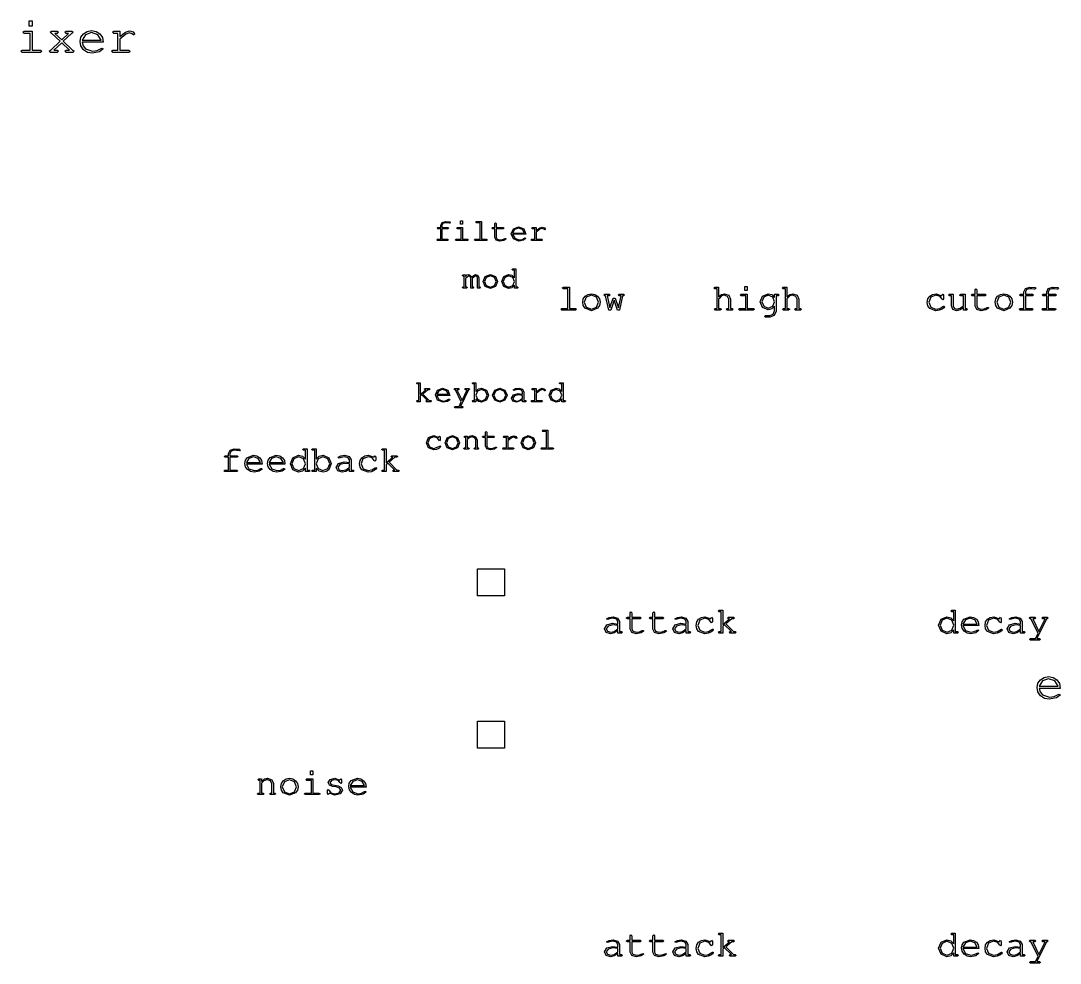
# Model space of a CAD drawing. Extents: x 0 to 469, y 0 to 120.
# Drawn here: x 235.7 to 351.6, y 13.2 to 118.2 of the extents above; entities that cross this region are included whole.
import ezdxf

# ---------------------------------------------------------------- set-up
doc = ezdxf.new("R2010")
doc.units = 0
doc.layers.add('Calque_1', color=7, linetype='CONTINUOUS')

msp = doc.modelspace()

# ---------------------------------------------------------------- linework, layer by layer
at = {"layer": 'Calque_1', "color": 7}
for points in [[(236.98489, 118.20356), (236.98489, 117.61654), (236.65187, 117.61654), (236.65187, 118.20356)], [(236.99619, 117.03516), (236.99619, 114.91285), (237.8993, 114.91285), (238.05735, 114.79996), (237.8993, 114.68143), (235.86166, 114.68143), (235.70926, 114.79996), (235.86166, 114.91285), (236.76477, 114.91285), (236.76477, 116.80374), (236.09873, 116.80374), (235.94633, 116.92227), (236.09873, 117.03516)], [(240.43145, 115.91756), (241.47003, 114.91285), (241.52083, 114.91285), (241.67323, 114.79996), (241.52083, 114.68143), (240.77577, 114.68143), (240.62337, 114.79996), (240.77577, 114.91285), (241.14265, 114.91285), (240.26777, 115.75387), (239.38159, 114.91285), (239.76541, 114.91285), (239.91781, 114.79996), (239.76541, 114.68143), (239.0147, 114.68143), (238.8623, 114.79996), (239.0147, 114.91285), (239.0655, 114.91285), (240.10408, 115.91756), (239.18403, 116.80374), (239.14453, 116.80374), (238.99213, 116.92227), (239.14453, 117.03516), (239.77106, 117.03516), (239.92346, 116.92227), (239.77106, 116.80374), (239.51142, 116.80374), (240.26778, 116.06996), (241.04106, 116.80374), (240.77013, 116.80374), (240.61773, 116.92227), (240.77013, 117.03516), (241.39102, 117.03516), (241.54342, 116.92227), (241.39102, 116.80374), (241.35152, 116.80374)], [(244.894, 115.80467), (242.54592, 115.80467), (242.670103, 115.402505), (242.91845, 115.08783), (243.68609, 114.82254), (244.22796, 114.90724), (244.67387, 115.12738), (244.76417, 115.16688), (244.83757, 115.13298), (244.87147, 115.05398), (244.46507, 114.74918), (243.68049, 114.59114), (243.152733, 114.687095), (242.70964, 114.97496), (242.413308, 115.399703), (242.31453, 115.90629), (242.407665, 116.377605), (242.68707, 116.76425), (243.101935, 117.026713), (243.60147, 117.1142), (244.119348, 117.02389), (244.5328, 116.75296), (244.80373, 116.338093), (244.89404, 115.80469)], [(248.27847, 116.62312), (248.10349, 116.74165), (247.81562, 116.86018), (247.41487, 116.72472), (246.74318, 116.16027), (246.74318, 114.91285), (247.75353, 114.91285), (247.90593, 114.79432), (247.75353, 114.68143), (245.96989, 114.68143), (245.81749, 114.79996), (245.96989, 114.91285), (246.51176, 114.91285), (246.51176, 116.80374), (246.08842, 116.80374), (245.93602, 116.92227), (246.08842, 117.03516), (246.74318, 117.03516), (246.74318, 116.45943), (247.37536, 116.95049), (247.83256, 117.0916), (248.22767, 116.95614), (248.397, 116.74165), (248.3631, 116.65695), (248.2784, 116.62305)], [(242.54592, 116.03609), (244.65694, 116.03609), (244.30134, 116.65134), (243.60143, 116.88276), (242.90716, 116.65134), (242.54592, 116.03609)], [(283.53905, 95.64951), (283.45085, 95.66011), (283.25329, 95.68131), (283.05221, 95.69191), (282.76999, 95.60721), (282.66063, 95.39201), (282.66063, 95.17682), (283.32738, 95.17682), (283.42268, 95.10622), (283.32738, 95.03212), (282.66063, 95.03212), (282.66063, 93.85031), (283.28857, 93.85031), (283.38377, 93.77981), (283.28857, 93.70571), (282.17027, 93.70571), (282.07507, 93.77981), (282.17027, 93.85031), (282.51599, 93.85031), (282.51599, 95.03212), (282.20554, 95.03212), (282.11024, 95.10622), (282.20554, 95.17682), (282.51599, 95.17682), (282.51599, 95.39201), (282.66768, 95.70951), (283.05927, 95.83651), (283.54963, 95.79061), (283.61313, 95.72001), (283.53903, 95.64951)], [(284.94879, 95.17679), (284.94879, 93.85034), (285.51323, 93.85034), (285.61203, 93.77984), (285.51323, 93.70574), (284.2397, 93.70574), (284.1444, 93.77984), (284.2397, 93.85034), (284.80415, 93.85034), (284.80415, 95.03215), (284.38787, 95.03215), (284.29257, 95.10625), (284.38787, 95.17685)], [(284.94179, 95.90704), (284.94179, 95.54015), (284.73365, 95.54015), (284.73365, 95.90704)], [(287.06408, 95.83648), (287.06408, 93.85034), (287.62852, 93.85034), (287.72732, 93.77984), (287.62852, 93.70574), (286.35499, 93.70574), (286.25979, 93.77984), (286.35499, 93.85034), (286.91944, 93.85034), (286.91944, 95.69184), (286.50669, 95.69184), (286.41149, 95.76594), (286.50669, 95.83644)], [(288.70664, 95.17679), (289.48275, 95.17679), (289.57795, 95.10619), (289.48275, 95.03209), (288.70664, 95.03209), (288.70664, 94.09017), (288.81248, 93.87498), (289.10175, 93.79388), (289.41573, 93.83268), (289.68736, 93.93499), (289.74376, 93.95619), (289.78966, 93.93499), (289.81086, 93.88559), (289.57097, 93.72684), (289.10883, 93.64924), (288.71019, 93.76566), (288.56202, 94.08316), (288.56202, 95.03213), (288.30097, 95.03213), (288.20217, 95.10623), (288.30097, 95.17683), (288.56202, 95.17683), (288.56202, 95.59663), (288.63612, 95.69193), (288.70662, 95.59663)], [(292.00021, 94.40773), (290.53265, 94.40773), (290.76549, 93.9597), (291.24526, 93.7939), (291.58393, 93.8468), (291.86263, 93.98439), (291.91903, 94.00909), (291.96493, 93.98789), (291.98613, 93.93849), (291.73213, 93.74799), (291.24177, 93.64919), (290.63499, 93.88908), (290.38804, 94.47116), (290.62088, 95.00738), (291.19238, 95.22611), (291.77446, 95.00033), (292.00024, 94.40766)], [(290.53265, 94.55237), (291.85204, 94.55237), (291.62979, 94.9369), (291.19235, 95.08154), (290.75843, 94.9369), (290.53265, 94.55237)], [(294.1155, 94.91926), (294.00614, 94.99336), (293.82622, 95.06746), (293.57575, 94.98276), (293.15594, 94.62998), (293.15594, 93.85034), (293.78741, 93.85034), (293.88261, 93.77624), (293.78741, 93.70564), (292.67264, 93.70564), (292.57734, 93.77974), (292.67264, 93.85024), (293.0113, 93.85024), (293.0113, 95.03205), (292.74672, 95.03205), (292.65152, 95.10615), (292.74672, 95.17675), (293.15594, 95.17675), (293.15594, 94.81691), (293.55105, 95.12383), (293.8368, 95.21203), (294.08375, 95.12733), (294.18958, 94.99327), (294.16838, 94.94037), (294.11548, 94.91917)], [(290.87906, 90.54482), (290.87906, 88.55868), (291.06956, 88.55868), (291.16476, 88.48808), (291.06956, 88.41398), (290.73443, 88.41398), (290.73443, 88.72795), (290.448675, 88.450135), (290.09237, 88.35753), (289.55262, 88.59037), (289.33037, 89.14776), (289.55262, 89.70162), (290.09237, 89.93445), (290.446915, 89.842728), (290.73443, 89.56756), (290.73443, 90.40012), (290.54393, 90.40012), (290.44873, 90.47422), (290.54393, 90.54482)], [(285.27265, 89.88512), (285.27265, 89.70168), (285.44552, 89.88159), (285.64307, 89.93449), (285.98527, 89.68402), (286.3839, 89.93449), (286.64496, 89.8216), (286.75432, 89.55349), (286.75432, 88.55866), (286.87427, 88.55866), (286.96947, 88.48806), (286.87427, 88.41396), (286.61321, 88.41396), (286.61321, 89.53932), (286.54261, 89.71218), (286.38034, 89.78978), (286.01345, 89.5005), (286.01345, 88.55859), (286.13339, 88.55859), (286.22869, 88.48799), (286.13339, 88.41389), (285.87234, 88.41389), (285.87234, 89.52867), (285.80174, 89.70858), (285.64299, 89.78968), (285.27257, 89.5004), (285.27257, 88.55849), (285.39252, 88.55849), (285.48772, 88.48789), (285.39252, 88.41379), (285.00799, 88.41379), (284.91629, 88.48789), (285.01149, 88.55849), (285.13143, 88.55849), (285.13143, 89.74029), (285.01149, 89.74029), (284.91629, 89.81439), (285.01149, 89.88489)], [(288.05117, 89.93451), (288.62267, 89.70168), (288.8555, 89.13723), (288.61914, 88.58337), (288.05117, 88.35759), (287.47967, 88.5869), (287.24683, 89.14782), (287.47967, 89.70168), (288.05117, 89.93451)], [(288.05117, 89.78987), (287.58197, 89.6029), (287.39147, 89.14782), (287.58197, 88.6892), (288.05117, 88.50223), (288.51683, 88.6892), (288.71086, 89.13723), (288.52036, 89.6029), (288.05117, 89.78987)], [(290.10295, 89.78987), (289.65845, 89.6029), (289.47501, 89.14782), (289.65845, 88.6892), (290.10648, 88.50223), (290.55098, 88.6892), (290.73443, 89.14076), (290.55098, 89.6029), (290.10295, 89.78987)], [(296.85873, 88.51699), (296.85873, 86.13362), (297.53607, 86.13362), (297.6546, 86.04892), (297.53607, 85.96002), (296.00783, 85.96002), (295.89353, 86.04892), (296.00783, 86.13362), (296.68517, 86.13362), (296.68517, 88.34342), (296.18987, 88.34342), (296.07557, 88.43232), (296.18987, 88.51702)], [(314.64736, 87.17925), (314.50343, 87.48829), (314.12666, 87.61105), (313.83033, 87.53905), (313.54246, 87.26811), (313.49586, 87.21311), (313.49586, 86.13361), (313.68636, 86.13361), (313.8049, 86.04891), (313.68636, 85.96001), (313.12756, 85.96001), (313.01326, 86.04891), (313.12756, 86.13361), (313.3223, 86.13361), (313.3223, 88.34341), (313.0937, 88.34341), (312.9794, 88.43231), (313.0937, 88.51701), (313.49586, 88.51701), (313.49586, 87.42904), (313.8049, 87.70421), (314.1478, 87.78461), (314.6304, 87.61528), (314.8209, 87.19194), (314.8209, 86.13361), (315.0114, 86.13361), (315.12993, 86.04891), (315.0114, 85.96001), (314.45683, 85.96001), (314.34253, 86.04891), (314.45683, 86.13361), (314.64733, 86.13361)], [(316.6824, 88.60165), (316.6824, 88.16139), (316.43263, 88.16139), (316.43263, 88.60165)], [(322.2624, 87.17925), (322.11846, 87.48829), (321.7417, 87.61105), (321.44536, 87.53905), (321.1575, 87.26811), (321.1109, 87.21311), (321.1109, 86.13361), (321.3014, 86.13361), (321.41993, 86.04891), (321.3014, 85.96001), (320.7426, 85.96001), (320.6283, 86.04891), (320.7426, 86.13361), (320.93733, 86.13361), (320.93733, 88.34341), (320.70873, 88.34341), (320.59443, 88.43231), (320.70873, 88.51701), (321.1109, 88.51701), (321.1109, 87.42904), (321.41993, 87.70421), (321.76283, 87.78461), (322.24543, 87.61528), (322.43593, 87.19194), (322.43593, 86.13361), (322.62643, 86.13361), (322.74497, 86.04891), (322.62643, 85.96001), (322.07187, 85.96001), (321.95757, 86.04891), (322.07187, 86.13361), (322.26237, 86.13361)], [(342.2662, 87.72535), (343.19754, 87.72535), (343.31184, 87.64065), (343.19754, 87.55175), (342.2662, 87.55175), (342.2662, 86.42145), (342.3932, 86.16321), (342.74034, 86.06581), (343.1171, 86.11241), (343.44307, 86.23518), (343.51077, 86.26058), (343.56577, 86.23518), (343.59117, 86.17588), (343.3033, 85.98538), (342.74873, 85.89228), (342.27037, 86.03198), (342.09257, 86.41298), (342.09257, 87.55175), (341.7793, 87.55175), (341.66077, 87.64065), (341.7793, 87.72535), (342.09257, 87.72535), (342.09257, 88.22912), (342.18147, 88.34342), (342.26617, 88.22912)], [(348.75683, 88.29262), (348.651, 88.30532), (348.41393, 88.33072), (348.17263, 88.34342), (347.83396, 88.24182), (347.70273, 87.98359), (347.70273, 87.72535), (348.50283, 87.72535), (348.61713, 87.64065), (348.50283, 87.55175), (347.70273, 87.55175), (347.70273, 86.13358), (348.45626, 86.13358), (348.57056, 86.04888), (348.45626, 85.95998), (347.1143, 85.95998), (347, 86.04888), (347.1143, 86.13358), (347.52916, 86.13358), (347.52916, 87.55175), (347.15663, 87.55175), (347.04233, 87.64065), (347.15663, 87.72535), (347.52916, 87.72535), (347.52916, 87.98359), (347.7112, 88.36459), (348.1811, 88.51699), (348.76953, 88.46199), (348.84573, 88.37729), (348.75683, 88.29259)], [(351.29518, 88.29262), (351.18934, 88.30532), (350.95228, 88.33072), (350.71098, 88.34342), (350.37231, 88.24182), (350.24108, 87.98359), (350.24108, 87.72535), (351.04118, 87.72535), (351.15548, 87.64065), (351.04118, 87.55175), (350.24108, 87.55175), (350.24108, 86.13358), (350.99461, 86.13358), (351.10891, 86.04888), (350.99461, 85.95998), (349.65264, 85.95998), (349.53834, 86.04888), (349.65264, 86.13358), (350.06751, 86.13358), (350.06751, 87.55175), (349.69498, 87.55175), (349.58068, 87.64065), (349.69498, 87.72535), (350.06751, 87.72535), (350.06751, 87.98359), (350.24954, 88.36459), (350.71944, 88.51699), (351.30788, 88.46199), (351.38408, 88.37729), (351.29518, 88.29259)], [(299.31241, 87.78462), (299.68706, 87.71477), (299.99821, 87.50522), (300.20776, 87.198303), (300.27761, 86.82789), (300.206703, 86.466995), (299.99398, 86.16325), (299.31241, 85.89232), (298.62661, 86.16749), (298.41706, 86.473345), (298.34721, 86.84059), (298.41706, 87.201478), (298.62661, 87.50522), (298.939875, 87.71477), (299.31241, 87.78462)], [(299.31241, 87.61105), (298.74938, 87.38669), (298.52078, 86.84059), (298.74938, 86.29025), (299.31241, 86.06589), (299.87121, 86.29025), (300.10404, 86.82789), (299.87544, 87.38669), (299.31241, 87.61105)], [(302.44766, 85.96005), (302.23599, 85.96005), (301.85076, 87.05649), (301.47399, 85.96005), (301.25809, 85.96005), (300.90249, 87.55179), (300.82209, 87.55179), (300.70779, 87.64069), (300.82209, 87.72539), (301.29199, 87.72539), (301.40629, 87.64069), (301.29199, 87.55179), (301.06762, 87.55179), (301.37242, 86.19712), (301.73649, 87.27662), (301.95239, 87.27662), (302.32915, 86.19712), (302.62125, 87.55179), (302.40959, 87.55179), (302.29529, 87.64069), (302.40959, 87.72539), (302.87949, 87.72539), (302.99379, 87.64069), (302.87949, 87.55179), (302.79909, 87.55179)], [(316.6904, 87.72535), (316.6904, 86.13362), (317.36774, 86.13362), (317.48627, 86.04892), (317.36774, 85.96002), (315.8395, 85.96002), (315.7252, 86.04892), (315.8395, 86.13362), (316.51684, 86.13362), (316.51684, 87.55179), (316.0173, 87.55179), (315.903, 87.64069), (316.0173, 87.72539)], [(319.73675, 87.37399), (319.73675, 87.72535), (320.13892, 87.72535), (320.25322, 87.64065), (320.13892, 87.55175), (319.91032, 87.55175), (319.91032, 85.84148), (319.70712, 85.37158), (319.21182, 85.17261), (318.72922, 85.17261), (318.61492, 85.26151), (318.72922, 85.34621), (319.22028, 85.34621), (319.58435, 85.49861), (319.73675, 85.86691), (319.73675, 86.41301), (319.416075, 86.105038), (319.01285, 86.00238), (318.39478, 86.26484), (318.14078, 86.89561), (318.39478, 87.52214), (319.01285, 87.78461), (319.41819, 87.681953), (319.73675, 87.37398)], [(319.02555, 87.61105), (318.52178, 87.40362), (318.31435, 86.89562), (318.52178, 86.38339), (319.02555, 86.17595), (319.52932, 86.38339), (319.73675, 86.88715), (319.52932, 87.40362), (319.02555, 87.61105)], [(338.66695, 86.33259), (338.59495, 86.22252), (338.40445, 86.07859), (338.09965, 85.94735), (337.71018, 85.89235), (337.02438, 86.15482), (336.824355, 86.453265), (336.75768, 86.82368), (336.826473, 87.20574), (337.03285, 87.51372), (337.34506, 87.716918), (337.73135, 87.78465), (338.39175, 87.55182), (338.39175, 87.60682), (338.48065, 87.72535), (338.56535, 87.60682), (338.56535, 87.22159), (338.48065, 87.10729), (338.39175, 87.20889), (338.18008, 87.49252), (337.71865, 87.61105), (337.14715, 87.39092), (336.93125, 86.82789), (337.15138, 86.27755), (337.71865, 86.06589), (338.147273, 86.14209), (338.51028, 86.37069), (338.58648, 86.41299), (338.64148, 86.38759), (338.66688, 86.33259)], [(340.79889, 85.96005), (340.79889, 86.23945), (340.428475, 85.979103), (340.02843, 85.89232), (339.61779, 86.04472), (339.46539, 86.44689), (339.46539, 87.55179), (339.23679, 87.55179), (339.12249, 87.64069), (339.23679, 87.72539), (339.63896, 87.72539), (339.63896, 86.44693), (339.74903, 86.17599), (340.02419, 86.06593), (340.429535, 86.16118), (340.79889, 86.44693), (340.79889, 87.55183), (340.48563, 87.55183), (340.36709, 87.64073), (340.48563, 87.72543), (340.97246, 87.72543), (340.97246, 86.1337), (341.11639, 86.1337), (341.23069, 86.049), (341.11639, 85.9601)], [(345.28715, 87.78462), (345.6618, 87.71477), (345.97295, 87.50522), (346.1825, 87.198303), (346.25235, 86.82789), (346.181443, 86.466995), (345.96872, 86.16325), (345.28715, 85.89232), (344.60135, 86.16749), (344.3918, 86.473345), (344.32195, 86.84059), (344.3918, 87.201478), (344.60135, 87.50522), (344.914615, 87.71477), (345.28715, 87.78462)], [(345.28715, 87.61105), (344.72412, 87.38669), (344.49552, 86.84059), (344.72412, 86.29025), (345.28715, 86.06589), (345.84595, 86.29025), (346.07878, 86.82789), (345.85018, 87.38669), (345.28715, 87.61105)], [(280.24196, 76.37597), (280.24196, 75.74097), (279.90682, 75.74097), (279.81162, 75.81507), (279.90682, 75.88567), (280.09732, 75.88567), (280.09732, 77.72717), (279.90682, 77.72717), (279.81162, 77.80127), (279.90682, 77.87177), (280.24196, 77.87177), (280.24196, 76.54886), (280.85227, 77.06744), (280.77467, 77.06744), (280.67947, 77.14154), (280.77467, 77.21214), (281.23328, 77.21214), (281.32858, 77.14154), (281.23328, 77.06744), (281.06747, 77.06744), (280.51361, 76.6053), (281.24386, 75.88564), (281.40261, 75.88564), (281.49791, 75.81504), (281.40261, 75.74094), (280.94047, 75.74094), (280.84527, 75.81504), (280.94047, 75.88564), (281.03927, 75.88564), (280.40427, 76.51358)], [(286.44319, 77.87174), (286.44319, 76.89808), (286.7307, 77.1706), (287.07819, 77.26144), (287.62146, 77.03566), (287.84371, 76.4818), (287.61794, 75.91736), (287.07819, 75.68452), (286.72541, 75.776243), (286.44319, 76.05141), (286.44319, 75.74097), (286.10805, 75.74097), (286.01285, 75.81507), (286.10805, 75.88567), (286.29855, 75.88567), (286.29855, 77.72717), (286.10805, 77.72717), (286.01285, 77.80127), (286.10805, 77.87177)], [(296.16729, 77.87174), (296.16729, 75.88561), (296.35779, 75.88561), (296.45299, 75.81501), (296.35779, 75.74091), (296.02265, 75.74091), (296.02265, 76.05488), (295.736895, 75.777065), (295.38059, 75.68446), (294.84084, 75.9173), (294.61859, 76.47468), (294.84084, 77.02855), (295.38059, 77.26138), (295.735135, 77.169658), (296.02265, 76.89449), (296.02265, 77.72705), (295.83215, 77.72705), (295.73685, 77.80115), (295.83215, 77.87165)], [(283.53905, 76.44299), (282.0715, 76.44299), (282.30433, 75.99497), (282.78411, 75.82916), (283.12278, 75.88206), (283.40147, 76.01964), (283.45787, 76.04434), (283.50377, 76.02314), (283.52497, 75.97374), (283.27097, 75.78324), (282.78061, 75.68444), (282.17383, 75.92433), (281.92689, 76.50641), (282.15972, 77.04264), (282.73122, 77.26136), (283.31331, 77.03558), (283.53908, 76.44291)], [(282.0715, 76.58763), (283.39089, 76.58763), (283.16864, 76.97216), (282.73119, 77.1168), (282.29728, 76.97216), (282.0715, 76.58763)], [(284.81473, 75.74097), (284.15151, 77.06741), (284.09511, 77.06741), (283.99981, 77.14151), (284.09511, 77.21211), (284.5008, 77.21211), (284.596, 77.14151), (284.5008, 77.06741), (284.31736, 77.06741), (284.89591, 75.89972), (285.46388, 77.06741), (285.27338, 77.06741), (285.17808, 77.14151), (285.27338, 77.21211), (285.66144, 77.21211), (285.75664, 77.14151), (285.66144, 77.06741), (285.61204, 77.06741), (284.70893, 75.22944), (284.93823, 75.22944), (285.03353, 75.15884), (284.93823, 75.08474), (284.11626, 75.08474), (284.02106, 75.15884), (284.11626, 75.22944), (284.56429, 75.22944)], [(287.07113, 77.1168), (286.62663, 76.92983), (286.44319, 76.47474), (286.62663, 76.01613), (287.07113, 75.82916), (287.5121, 76.01613), (287.69908, 76.46416), (287.51563, 76.9263), (287.07113, 77.1168)], [(289.10881, 77.26144), (289.68031, 77.02861), (289.91314, 76.46416), (289.67678, 75.9103), (289.10881, 75.68452), (288.53731, 75.91383), (288.30448, 76.47474), (288.53731, 77.02861), (289.10881, 77.26144)], [(289.10881, 77.1168), (288.63961, 76.92983), (288.44911, 76.47474), (288.63961, 76.01613), (289.10881, 75.82916), (289.57448, 76.01613), (289.7685, 76.46416), (289.578, 76.92983), (289.10881, 77.1168)], [(290.60674, 77.07447), (290.84663, 77.20499), (291.22057, 77.26139), (291.62626, 77.13792), (291.78854, 76.82747), (291.78854, 75.88556), (291.97904, 75.88556), (292.07434, 75.81496), (291.97904, 75.74086), (291.6439, 75.74086), (291.6439, 75.97722), (290.9701, 75.68441), (290.57146, 75.80788), (290.41976, 76.13597), (290.62438, 76.50638), (291.16413, 76.65102), (291.6439, 76.57692), (291.6439, 76.82739), (291.52396, 77.03553), (291.20999, 77.11663), (290.87485, 77.06023), (290.67376, 77.00373), (290.62436, 77.02493), (290.60676, 77.07433)], [(291.6439, 76.13608), (291.6439, 76.45358), (291.19235, 76.50648), (290.73726, 76.40065), (290.5644, 76.13254), (290.67376, 75.91029), (290.96657, 75.82919), (291.30876, 75.89979), (291.6439, 76.13615)], [(294.1155, 76.95452), (294.00614, 77.02862), (293.82622, 77.10272), (293.57575, 77.01802), (293.15594, 76.66524), (293.15594, 75.88561), (293.78741, 75.88561), (293.88261, 75.81151), (293.78741, 75.74101), (292.67264, 75.74101), (292.57734, 75.81511), (292.67264, 75.88571), (293.0113, 75.88571), (293.0113, 77.06751), (292.74672, 77.06751), (292.65152, 77.14161), (292.74672, 77.21221), (293.15594, 77.21221), (293.15594, 76.85238), (293.55105, 77.15929), (293.8368, 77.24749), (294.08375, 77.16279), (294.18958, 77.02874), (294.16838, 76.97584), (294.11548, 76.95464)], [(295.39117, 77.1168), (294.94667, 76.92983), (294.76323, 76.47474), (294.94667, 76.01613), (295.3947, 75.82916), (295.8392, 76.01613), (296.02265, 76.46769), (295.8392, 76.92983), (295.39117, 77.1168)], [(282.53433, 70.75974), (282.47433, 70.66804), (282.31558, 70.5481), (282.06158, 70.43874), (281.73703, 70.39284), (281.16553, 70.61156), (280.94328, 71.16895), (281.17258, 71.74397), (281.75467, 71.96975), (282.305, 71.77572), (282.305, 71.82162), (282.3791, 71.92042), (282.4497, 71.82162), (282.4497, 71.50059), (282.3791, 71.40529), (282.305, 71.48999), (282.12861, 71.72636), (281.74408, 71.82516), (281.26783, 71.64172), (281.08792, 71.17252), (281.27136, 70.71391), (281.74408, 70.53752), (282.40378, 70.79152), (282.46728, 70.82682), (282.51318, 70.80562), (282.53438, 70.75972)], [(283.82059, 71.96977), (284.39209, 71.73694), (284.62492, 71.17249), (284.38856, 70.61863), (283.82059, 70.39286), (283.24909, 70.62216), (283.01625, 71.18308), (283.24909, 71.73694), (283.82059, 71.96977)], [(286.0029, 71.82513), (285.87943, 71.81103), (285.77007, 71.77223), (285.68537, 71.72283), (285.60777, 71.65933), (285.55137, 71.59583), (285.50197, 71.53233), (285.46667, 71.48643), (285.46667, 70.5939), (285.62542, 70.5939), (285.72072, 70.5233), (285.62542, 70.4492), (285.16328, 70.4492), (285.06448, 70.5233), (285.16328, 70.5939), (285.32203, 70.5939), (285.32203, 71.7757), (285.20209, 71.7757), (285.10689, 71.8498), (285.20209, 71.9203), (285.46667, 71.9203), (285.46667, 71.67689), (285.73478, 71.90619), (286.01701, 71.96969), (286.41212, 71.83211), (286.57087, 71.48991), (286.57087, 70.59386), (286.69081, 70.59386), (286.78611, 70.52326), (286.69081, 70.44916), (286.30628, 70.44916), (286.21108, 70.52326), (286.30628, 70.59386), (286.42623, 70.59386), (286.42623, 71.46522), (286.30981, 71.71922), (286.00289, 71.82505)], [(287.649, 71.92038), (288.42511, 71.92038), (288.52031, 71.84988), (288.42511, 71.77578), (287.649, 71.77578), (287.649, 70.83387), (287.75483, 70.61867), (288.04411, 70.53757), (288.35808, 70.57637), (288.62972, 70.67868), (288.68612, 70.69988), (288.73202, 70.67868), (288.75322, 70.62928), (288.51333, 70.47053), (288.05119, 70.39293), (287.65256, 70.50934), (287.50439, 70.82684), (287.50439, 71.77581), (287.24333, 71.77581), (287.14453, 71.84991), (287.24333, 71.92041), (287.50439, 71.92041), (287.50439, 72.34022), (287.57849, 72.43542), (287.64909, 72.34022)], [(290.94256, 71.66286), (290.8332, 71.73696), (290.65329, 71.81106), (290.40281, 71.72636), (289.98301, 71.37358), (289.98301, 70.59394), (290.61448, 70.59394), (290.70968, 70.51984), (290.61448, 70.44924), (289.4997, 70.44924), (289.4044, 70.52334), (289.4997, 70.59394), (289.83837, 70.59394), (289.83837, 71.77574), (289.57379, 71.77574), (289.47859, 71.84984), (289.57379, 71.92034), (289.98301, 71.92034), (289.98301, 71.56051), (290.37812, 71.86743), (290.66387, 71.95563), (290.91081, 71.87093), (291.01665, 71.73688), (290.99545, 71.68398), (290.94255, 71.66278)], [(292.28174, 71.96977), (292.85324, 71.73694), (293.08608, 71.17249), (292.84971, 70.61863), (292.28174, 70.39286), (291.71024, 70.62216), (291.47741, 71.18308), (291.71024, 71.73694), (292.28174, 71.96977)], [(294.46759, 72.58008), (294.46759, 70.59394), (295.03203, 70.59394), (295.13083, 70.52334), (295.03203, 70.44924), (293.7585, 70.44924), (293.6632, 70.52334), (293.7585, 70.59394), (294.32295, 70.59394), (294.32295, 72.43544), (293.9102, 72.43544), (293.815, 72.50954), (293.9102, 72.58014)], [(283.82059, 71.82513), (283.35139, 71.63816), (283.16089, 71.18308), (283.35139, 70.72447), (283.82059, 70.53749), (284.28625, 70.72447), (284.48028, 71.17249), (284.28978, 71.63816), (283.82059, 71.82513)], [(292.28174, 71.82513), (291.81255, 71.63816), (291.62205, 71.18308), (291.81255, 70.72447), (292.28174, 70.53749), (292.74741, 70.72447), (292.94144, 71.17249), (292.75094, 71.63816), (292.28174, 71.82513)], [(260.08204, 70.29262), (259.9762, 70.30532), (259.73914, 70.33072), (259.49784, 70.34342), (259.15917, 70.24182), (259.02794, 69.98359), (259.02794, 69.72535), (259.82804, 69.72535), (259.94234, 69.64065), (259.82804, 69.55175), (259.02794, 69.55175), (259.02794, 68.13358), (259.78147, 68.13358), (259.89577, 68.04888), (259.78147, 67.95998), (258.4395, 67.95998), (258.3252, 68.04888), (258.4395, 68.13358), (258.85437, 68.13358), (258.85437, 69.55175), (258.48184, 69.55175), (258.36754, 69.64065), (258.48184, 69.72535), (258.85437, 69.72535), (258.85437, 69.98359), (259.0364, 70.36459), (259.5063, 70.51699), (260.09474, 70.46199), (260.17094, 70.37729), (260.08204, 70.29259)], [(262.62038, 68.80249), (260.85932, 68.80249), (261.13872, 68.26485), (261.71445, 68.06589), (262.12085, 68.12939), (262.45528, 68.29449), (262.52298, 68.32409), (262.57798, 68.29869), (262.60338, 68.23939), (262.29858, 68.01079), (261.71015, 67.89226), (261.31433, 67.964228), (260.98201, 68.18013), (260.759763, 68.498685), (260.68568, 68.87863), (260.75553, 69.23211), (260.96508, 69.52209), (261.65088, 69.78456), (262.03929, 69.716828), (262.34938, 69.51363), (262.552578, 69.20248), (262.62031, 68.80243)], [(260.85932, 68.97605), (262.44258, 68.97605), (262.17588, 69.43749), (261.65095, 69.61105), (261.13025, 69.43749), (260.85932, 68.97605)], [(265.15873, 68.80249), (263.39766, 68.80249), (263.67706, 68.26485), (264.2528, 68.06589), (264.6592, 68.12939), (264.99363, 68.29449), (265.06133, 68.32409), (265.11633, 68.29869), (265.14173, 68.23939), (264.83693, 68.01079), (264.24849, 67.89226), (263.852678, 67.964228), (263.52036, 68.18013), (263.298113, 68.498685), (263.22403, 68.87863), (263.29388, 69.23211), (263.50343, 69.52209), (264.18923, 69.78456), (264.577635, 69.716828), (264.88773, 69.51363), (265.090928, 69.20248), (265.15866, 68.80243)], [(263.39766, 68.97605), (264.98093, 68.97605), (264.71423, 69.43749), (264.1893, 69.61105), (263.6686, 69.43749), (263.39766, 68.97605)], [(267.62088, 70.51699), (267.62088, 68.13362), (267.84948, 68.13362), (267.96378, 68.04892), (267.84948, 67.96002), (267.44731, 67.96002), (267.44731, 68.33679), (267.104408, 68.003415), (266.67684, 67.89229), (266.02914, 68.17169), (265.76244, 68.84056), (266.02914, 69.50519), (266.67684, 69.78459), (267.102293, 69.674523), (267.44731, 69.34432), (267.44731, 70.34339), (267.21871, 70.34339), (267.10441, 70.43229), (267.21871, 70.51699)], [(266.68954, 69.61105), (266.15614, 69.38669), (265.93601, 68.84059), (266.15614, 68.29025), (266.69378, 68.06589), (267.22718, 68.29025), (267.44731, 68.83212), (267.22718, 69.38669), (266.68954, 69.61105)], [(268.64369, 70.51699), (268.64369, 69.34859), (268.988705, 69.675613), (269.40569, 69.78462), (270.05762, 69.51369), (270.32432, 68.84905), (270.05339, 68.17172), (269.758115, 67.96217), (269.40569, 67.89232), (268.982355, 68.002388), (268.64369, 68.33259), (268.64369, 67.96005), (268.24152, 67.96005), (268.12722, 68.04895), (268.24152, 68.13365), (268.47012, 68.13365), (268.47012, 70.34345), (268.24152, 70.34345), (268.12722, 70.43235), (268.24152, 70.51705)], [(269.39722, 69.61105), (268.86382, 69.38669), (268.64369, 68.84059), (268.86382, 68.29025), (269.39722, 68.06589), (269.92639, 68.29025), (270.15075, 68.82789), (269.93062, 69.38245), (269.39722, 69.61105)], [(271.1016, 69.56025), (271.38947, 69.71689), (271.8382, 69.78459), (272.32503, 69.63642), (272.51977, 69.26389), (272.51977, 68.13359), (272.74837, 68.13359), (272.86267, 68.04889), (272.74837, 67.95999), (272.3462, 67.95999), (272.3462, 68.24363), (271.955673, 67.980103), (271.53763, 67.89226), (271.05927, 68.04043), (270.87723, 68.43413), (271.12277, 68.87863), (271.77047, 69.05219), (272.3462, 68.96329), (272.3462, 69.26386), (272.20227, 69.51363), (271.8255, 69.61103), (271.42333, 69.54333), (271.18203, 69.47563), (271.12273, 69.50103), (271.10153, 69.56033)], [(275.37561, 68.33259), (275.30361, 68.22252), (275.11311, 68.07859), (274.80831, 67.94735), (274.41884, 67.89235), (273.73304, 68.15482), (273.533015, 68.453265), (273.46634, 68.82368), (273.535133, 69.20574), (273.74151, 69.51372), (274.053715, 69.716918), (274.44001, 69.78465), (275.10041, 69.55182), (275.10041, 69.60682), (275.18931, 69.72535), (275.27401, 69.60682), (275.27401, 69.22159), (275.18931, 69.10729), (275.10041, 69.20889), (274.88874, 69.49252), (274.42731, 69.61105), (273.85581, 69.39092), (273.63991, 68.82789), (273.86004, 68.27755), (274.42731, 68.06589), (274.855933, 68.14209), (275.21894, 68.37069), (275.29514, 68.41299), (275.35014, 68.38759), (275.37554, 68.33259)], [(276.43229, 68.72205), (276.43229, 67.96005), (276.03013, 67.96005), (275.91583, 68.04895), (276.03013, 68.13365), (276.25873, 68.13365), (276.25873, 70.34345), (276.03013, 70.34345), (275.91583, 70.43235), (276.03013, 70.51705), (276.43229, 70.51705), (276.43229, 68.92955), (277.16466, 69.55185), (277.07156, 69.55185), (276.95726, 69.64075), (277.07156, 69.72545), (277.62189, 69.72545), (277.73619, 69.64075), (277.62189, 69.55185), (277.42292, 69.55185), (276.75829, 68.99728), (277.63459, 68.13368), (277.82509, 68.13368), (277.93939, 68.04898), (277.82509, 67.96008), (277.27052, 67.96008), (277.15622, 68.04898), (277.27052, 68.13368), (277.38906, 68.13368), (276.62706, 68.88721)], [(272.3462, 68.43419), (272.3462, 68.81519), (271.80433, 68.87869), (271.25823, 68.75169), (271.0508, 68.42995), (271.18203, 68.16325), (271.5334, 68.06585), (271.94403, 68.15055), (272.3462, 68.43419)], [(286.6323, 57.12701), (289.63228, 57.12701), (289.63228, 54.12703), (286.6323, 54.12703)], [(303.81465, 51.72535), (304.74598, 51.72535), (304.86028, 51.64065), (304.74598, 51.55175), (303.81465, 51.55175), (303.81465, 50.42145), (303.94165, 50.16321), (304.28878, 50.06581), (304.66555, 50.11241), (304.99152, 50.23518), (305.05922, 50.26058), (305.11422, 50.23518), (305.13962, 50.17588), (304.85176, 49.98538), (304.29719, 49.89228), (303.81882, 50.03198), (303.64102, 50.41298), (303.64102, 51.55175), (303.32776, 51.55175), (303.20922, 51.64065), (303.32776, 51.72535), (303.64102, 51.72535), (303.64102, 52.22912), (303.72992, 52.34342), (303.81462, 52.22912)], [(306.353, 51.72535), (307.28433, 51.72535), (307.39863, 51.64065), (307.28433, 51.55175), (306.353, 51.55175), (306.353, 50.42145), (306.48, 50.16321), (306.82713, 50.06581), (307.2039, 50.11241), (307.52986, 50.23518), (307.59756, 50.26058), (307.65256, 50.23518), (307.67796, 50.17588), (307.39009, 49.98538), (306.83553, 49.89228), (306.35716, 50.03198), (306.17936, 50.41298), (306.17936, 51.55175), (305.86609, 51.55175), (305.74756, 51.64065), (305.86609, 51.72535), (306.17936, 51.72535), (306.17936, 52.22912), (306.26826, 52.34342), (306.35296, 52.22912)], [(313.9638, 50.72205), (313.9638, 49.96005), (313.56164, 49.96005), (313.44734, 50.04895), (313.56164, 50.13365), (313.79024, 50.13365), (313.79024, 52.34345), (313.56164, 52.34345), (313.44734, 52.43235), (313.56164, 52.51705), (313.9638, 52.51705), (313.9638, 50.92955), (314.69617, 51.55185), (314.60307, 51.55185), (314.48877, 51.64075), (314.60307, 51.72545), (315.1534, 51.72545), (315.2677, 51.64075), (315.1534, 51.55185), (314.95443, 51.55185), (314.2898, 50.99728), (315.1661, 50.13368), (315.3566, 50.13368), (315.4709, 50.04898), (315.3566, 49.96008), (314.802, 49.96008), (314.6877, 50.04898), (314.802, 50.13368), (314.92054, 50.13368), (314.15854, 50.88721)], [(339.88532, 52.51699), (339.88532, 50.13362), (340.11392, 50.13362), (340.22822, 50.04892), (340.11392, 49.96002), (339.71175, 49.96002), (339.71175, 50.33679), (339.368848, 50.003415), (338.94128, 49.89229), (338.29358, 50.17169), (338.02688, 50.84056), (338.29358, 51.50519), (338.94128, 51.78459), (339.366733, 51.674523), (339.71175, 51.34432), (339.71175, 52.34339), (339.48315, 52.34339), (339.36885, 52.43229), (339.48315, 52.51699)], [(301.01807, 51.56025), (301.30594, 51.71689), (301.75467, 51.78459), (302.2415, 51.63642), (302.43624, 51.26389), (302.43624, 50.13359), (302.66484, 50.13359), (302.77914, 50.04889), (302.66484, 49.95999), (302.26267, 49.95999), (302.26267, 50.24363), (301.872143, 49.980103), (301.4541, 49.89226), (300.97574, 50.04043), (300.7937, 50.43413), (301.03924, 50.87863), (301.68694, 51.05219), (302.26267, 50.96329), (302.26267, 51.26386), (302.11874, 51.51363), (301.74197, 51.61103), (301.3398, 51.54333), (301.0985, 51.47563), (301.0392, 51.50103), (301.018, 51.56033)], [(308.63311, 51.56025), (308.92098, 51.71689), (309.36971, 51.78459), (309.85654, 51.63642), (310.05128, 51.26389), (310.05128, 50.13359), (310.27988, 50.13359), (310.39418, 50.04889), (310.27988, 49.95999), (309.87771, 49.95999), (309.87771, 50.24363), (309.487183, 49.980103), (309.06914, 49.89226), (308.59078, 50.04043), (308.40874, 50.43413), (308.65428, 50.87863), (309.30198, 51.05219), (309.87771, 50.96329), (309.87771, 51.26386), (309.73378, 51.51363), (309.35701, 51.61103), (308.95484, 51.54333), (308.71354, 51.47563), (308.65424, 51.50103), (308.63304, 51.56033)], [(312.90712, 50.33259), (312.83512, 50.22252), (312.64462, 50.07859), (312.33982, 49.94735), (311.95035, 49.89235), (311.26455, 50.15482), (311.064525, 50.453265), (310.99785, 50.82368), (311.066643, 51.20574), (311.27302, 51.51372), (311.585225, 51.716918), (311.97152, 51.78465), (312.63192, 51.55182), (312.63192, 51.60682), (312.72082, 51.72535), (312.80552, 51.60682), (312.80552, 51.22159), (312.72082, 51.10729), (312.63192, 51.20889), (312.42025, 51.49252), (311.95882, 51.61105), (311.38732, 51.39092), (311.17142, 50.82789), (311.39155, 50.27755), (311.95882, 50.06589), (312.387443, 50.14209), (312.75045, 50.37069), (312.82665, 50.41299), (312.88165, 50.38759), (312.90705, 50.33259)], [(338.95398, 51.61105), (338.42058, 51.38669), (338.20045, 50.84059), (338.42058, 50.29025), (338.95822, 50.06589), (339.49162, 50.29025), (339.71175, 50.83212), (339.49162, 51.38669), (338.95398, 51.61105)], [(342.49986, 50.80249), (340.7388, 50.80249), (341.0182, 50.26485), (341.59393, 50.06589), (342.00033, 50.12939), (342.33476, 50.29449), (342.40246, 50.32409), (342.45746, 50.29869), (342.48286, 50.23939), (342.17806, 50.01079), (341.58963, 49.89226), (341.19381, 49.964228), (340.86149, 50.18013), (340.639243, 50.498685), (340.56516, 50.87863), (340.63501, 51.23211), (340.84456, 51.52209), (341.53036, 51.78456), (341.91877, 51.716828), (342.22886, 51.51363), (342.432058, 51.20248), (342.49979, 50.80243)], [(340.7388, 50.97605), (342.32206, 50.97605), (342.05536, 51.43749), (341.53043, 51.61105), (341.00973, 51.43749), (340.7388, 50.97605)], [(345.10171, 50.33259), (345.02971, 50.22252), (344.83921, 50.07859), (344.53441, 49.94735), (344.14495, 49.89235), (343.45915, 50.15482), (343.259125, 50.453265), (343.19245, 50.82368), (343.26124, 51.20574), (343.46761, 51.51372), (343.77982, 51.716918), (344.16611, 51.78465), (344.82651, 51.55182), (344.82651, 51.60682), (344.91541, 51.72535), (345.00011, 51.60682), (345.00011, 51.22159), (344.91541, 51.10729), (344.82651, 51.20889), (344.61485, 51.49252), (344.15341, 51.61105), (343.58191, 51.39092), (343.36601, 50.82789), (343.58615, 50.27755), (344.15341, 50.06589), (344.58204, 50.14209), (344.94505, 50.37069), (345.02125, 50.41299), (345.07625, 50.38759), (345.10165, 50.33259)], [(345.90439, 51.56025), (346.19226, 51.71689), (346.64099, 51.78459), (347.12782, 51.63642), (347.32256, 51.26389), (347.32256, 50.13359), (347.55116, 50.13359), (347.66546, 50.04889), (347.55116, 49.95999), (347.14899, 49.95999), (347.14899, 50.24363), (346.758463, 49.980103), (346.34042, 49.89226), (345.86206, 50.04043), (345.68002, 50.43413), (345.92556, 50.87863), (346.57326, 51.05219), (347.14899, 50.96329), (347.14899, 51.26386), (347.00506, 51.51363), (346.62829, 51.61103), (346.22612, 51.54333), (345.98482, 51.47563), (345.92552, 51.50103), (345.90432, 51.56033)], [(349.10737, 49.96005), (348.3115, 51.55179), (348.2438, 51.55179), (348.1295, 51.64069), (348.2438, 51.72539), (348.73063, 51.72539), (348.84493, 51.64069), (348.73063, 51.55179), (348.5105, 51.55179), (349.20476, 50.15055), (349.88633, 51.55179), (349.65773, 51.55179), (349.54343, 51.64069), (349.65773, 51.72539), (350.1234, 51.72539), (350.2377, 51.64069), (350.1234, 51.55179), (350.0641, 51.55179), (348.98037, 49.34622), (349.25553, 49.34622), (349.36983, 49.26152), (349.25553, 49.17262), (348.26917, 49.17262), (348.15487, 49.26152), (348.26917, 49.34622), (348.8068, 49.34622)], [(302.26267, 50.43419), (302.26267, 50.81519), (301.7208, 50.87869), (301.1747, 50.75169), (300.96727, 50.42995), (301.0985, 50.16325), (301.44987, 50.06585), (301.8605, 50.15055), (302.26267, 50.43419)], [(309.87771, 50.43419), (309.87771, 50.81519), (309.33584, 50.87869), (308.78974, 50.75169), (308.58231, 50.42995), (308.71354, 50.16325), (309.06491, 50.06585), (309.47554, 50.15055), (309.87771, 50.43419)], [(347.14899, 50.43419), (347.14899, 50.81519), (346.60712, 50.87869), (346.06102, 50.75169), (345.85359, 50.42995), (345.98482, 50.16325), (346.33619, 50.06585), (346.74682, 50.15055), (347.14899, 50.43419)], [(351.5764, 43.80466), (349.22831, 43.80466), (349.352495, 43.402493), (349.60085, 43.08781), (350.36849, 42.82252), (350.91036, 42.90722), (351.35627, 43.12735), (351.44657, 43.16685), (351.51997, 43.13295), (351.55387, 43.05395), (351.14747, 42.74915), (350.3629, 42.5911), (349.835143, 42.687055), (349.39205, 42.97492), (349.095718, 43.39967), (348.99694, 43.90626), (349.090073, 44.377568), (349.36947, 44.76421), (349.78434, 45.02668), (350.28387, 45.11417), (350.80175, 45.023858), (351.21521, 44.75292), (351.48614, 44.338055), (351.57645, 43.80466)], [(349.22831, 44.03608), (351.33934, 44.03608), (350.98374, 44.65132), (350.28382, 44.88275), (349.58956, 44.65132), (349.22831, 44.03608)], [(286.6323, 40.1376), (289.63228, 40.1376), (289.63228, 37.13763), (286.6323, 37.13763)], [(263.1932, 33.61105), (263.04503, 33.59415), (262.9138, 33.54755), (262.8122, 33.48825), (262.7191, 33.41205), (262.6514, 33.33585), (262.5921, 33.25965), (262.5498, 33.20465), (262.5498, 32.13362), (262.7403, 32.13362), (262.8546, 32.04892), (262.7403, 31.96002), (262.18573, 31.96002), (262.0672, 32.04892), (262.18573, 32.13362), (262.37623, 32.13362), (262.37623, 33.55179), (262.2323, 33.55179), (262.118, 33.64069), (262.2323, 33.72539), (262.5498, 33.72539), (262.5498, 33.43329), (262.87153, 33.70846), (263.2102, 33.78466), (263.68433, 33.61956), (263.87483, 33.20893), (263.87483, 32.13366), (264.01877, 32.13366), (264.13307, 32.04896), (264.01877, 31.96006), (263.55733, 31.96006), (263.44303, 32.04896), (263.55733, 32.13366), (263.70127, 32.13366), (263.70127, 33.17929), (263.56157, 33.48409), (263.19327, 33.61109)], [(265.65111, 33.78462), (266.02576, 33.71477), (266.33691, 33.50522), (266.54646, 33.198303), (266.61631, 32.82789), (266.545403, 32.466995), (266.33268, 32.16325), (265.65111, 31.89232), (264.96531, 32.16749), (264.75576, 32.473345), (264.68591, 32.84059), (264.75576, 33.201478), (264.96531, 33.50522), (265.278575, 33.71477), (265.65111, 33.78462)], [(265.65111, 33.61105), (265.08808, 33.38669), (264.85948, 32.84059), (265.08808, 32.29025), (265.65111, 32.06589), (266.20991, 32.29025), (266.44274, 32.82789), (266.21414, 33.38669), (265.65111, 33.61105)], [(268.27412, 33.72535), (268.27412, 32.13362), (268.95146, 32.13362), (269.06999, 32.04892), (268.95146, 31.96002), (267.42322, 31.96002), (267.30892, 32.04892), (267.42322, 32.13362), (268.10056, 32.13362), (268.10056, 33.55179), (267.60102, 33.55179), (267.48672, 33.64069), (267.60102, 33.72539)], [(268.26612, 34.60165), (268.26612, 34.16139), (268.01635, 34.16139), (268.01635, 34.60165)], [(271.37127, 32.45535), (271.22734, 32.69665), (270.8802, 32.81095), (270.4738, 32.87445), (270.12667, 33.01415), (269.98274, 33.30625), (270.18594, 33.64915), (270.70664, 33.78462), (271.2866, 33.58989), (271.2866, 33.60679), (271.3755, 33.72532), (271.4602, 33.60679), (271.4602, 33.31469), (271.3755, 33.20039), (271.2866, 33.29779), (271.11727, 33.52639), (270.72357, 33.61109), (270.32987, 33.51799), (270.17324, 33.29362), (270.31717, 33.09889), (270.6643, 33.00149), (271.0707, 32.93379), (271.41784, 32.77292), (271.56177, 32.45119), (271.3247, 32.04902), (270.73204, 31.89239), (270.0674, 32.12099), (270.0674, 32.07439), (269.9827, 31.96009), (269.8938, 32.07439), (269.8938, 32.42576), (269.9827, 32.54006), (270.0674, 32.44696), (270.0674, 32.41736), (270.2579, 32.1676), (270.71934, 32.066), (271.185, 32.17606), (271.37127, 32.45546)], [(274.19748, 32.80249), (272.43642, 32.80249), (272.71582, 32.26485), (273.29155, 32.06589), (273.69795, 32.12939), (274.03238, 32.29449), (274.10008, 32.32409), (274.15508, 32.29869), (274.18048, 32.23939), (273.87568, 32.01079), (273.28725, 31.89226), (272.89143, 31.964228), (272.55911, 32.18013), (272.336863, 32.498685), (272.26278, 32.87863), (272.33263, 33.23211), (272.54218, 33.52209), (273.22798, 33.78456), (273.61639, 33.716828), (273.92648, 33.51363), (274.129678, 33.20248), (274.19741, 32.80243)], [(272.43642, 32.97605), (274.01968, 32.97605), (273.75298, 33.43749), (273.22805, 33.61105), (272.70735, 33.43749), (272.43642, 32.97605)], [(303.81465, 15.72535), (304.74598, 15.72535), (304.86028, 15.64065), (304.74598, 15.55175), (303.81465, 15.55175), (303.81465, 14.42145), (303.94165, 14.16321), (304.28878, 14.06581), (304.66555, 14.11241), (304.99152, 14.23518), (305.05922, 14.26058), (305.11422, 14.23518), (305.13962, 14.17588), (304.85176, 13.98538), (304.29719, 13.89228), (303.81882, 14.03198), (303.64102, 14.41298), (303.64102, 15.55175), (303.32776, 15.55175), (303.20922, 15.64065), (303.32776, 15.72535), (303.64102, 15.72535), (303.64102, 16.22912), (303.72992, 16.34342), (303.81462, 16.22912)], [(306.353, 15.72535), (307.28433, 15.72535), (307.39863, 15.64065), (307.28433, 15.55175), (306.353, 15.55175), (306.353, 14.42145), (306.48, 14.16321), (306.82713, 14.06581), (307.2039, 14.11241), (307.52986, 14.23518), (307.59756, 14.26058), (307.65256, 14.23518), (307.67796, 14.17588), (307.39009, 13.98538), (306.83553, 13.89228), (306.35716, 14.03198), (306.17936, 14.41298), (306.17936, 15.55175), (305.86609, 15.55175), (305.74756, 15.64065), (305.86609, 15.72535), (306.17936, 15.72535), (306.17936, 16.22912), (306.26826, 16.34342), (306.35296, 16.22912)], [(313.9638, 14.72205), (313.9638, 13.96005), (313.56164, 13.96005), (313.44734, 14.04895), (313.56164, 14.13365), (313.79024, 14.13365), (313.79024, 16.34345), (313.56164, 16.34345), (313.44734, 16.43235), (313.56164, 16.51705), (313.9638, 16.51705), (313.9638, 14.92955), (314.69617, 15.55185), (314.60307, 15.55185), (314.48877, 15.64075), (314.60307, 15.72545), (315.1534, 15.72545), (315.2677, 15.64075), (315.1534, 15.55185), (314.95443, 15.55185), (314.2898, 14.99728), (315.1661, 14.13368), (315.3566, 14.13368), (315.4709, 14.04898), (315.3566, 13.96008), (314.802, 13.96008), (314.6877, 14.04898), (314.802, 14.13368), (314.92054, 14.13368), (314.15854, 14.88721)], [(339.88532, 16.51699), (339.88532, 14.13362), (340.11392, 14.13362), (340.22822, 14.04892), (340.11392, 13.96002), (339.71175, 13.96002), (339.71175, 14.33679), (339.368848, 14.003415), (338.94128, 13.89229), (338.29358, 14.17169), (338.02688, 14.84056), (338.29358, 15.50519), (338.94128, 15.78459), (339.366733, 15.674523), (339.71175, 15.34432), (339.71175, 16.34339), (339.48315, 16.34339), (339.36885, 16.43229), (339.48315, 16.51699)], [(301.01807, 15.56025), (301.30594, 15.71689), (301.75467, 15.78459), (302.2415, 15.63642), (302.43624, 15.26389), (302.43624, 14.13359), (302.66484, 14.13359), (302.77914, 14.04889), (302.66484, 13.95999), (302.26267, 13.95999), (302.26267, 14.24363), (301.872143, 13.980103), (301.4541, 13.89226), (300.97574, 14.04043), (300.7937, 14.43413), (301.03924, 14.87863), (301.68694, 15.05219), (302.26267, 14.96329), (302.26267, 15.26386), (302.11874, 15.51363), (301.74197, 15.61103), (301.3398, 15.54333), (301.0985, 15.47563), (301.0392, 15.50103), (301.018, 15.56033)], [(308.63311, 15.56025), (308.92098, 15.71689), (309.36971, 15.78459), (309.85654, 15.63642), (310.05128, 15.26389), (310.05128, 14.13359), (310.27988, 14.13359), (310.39418, 14.04889), (310.27988, 13.95999), (309.87771, 13.95999), (309.87771, 14.24363), (309.487183, 13.980103), (309.06914, 13.89226), (308.59078, 14.04043), (308.40874, 14.43413), (308.65428, 14.87863), (309.30198, 15.05219), (309.87771, 14.96329), (309.87771, 15.26386), (309.73378, 15.51363), (309.35701, 15.61103), (308.95484, 15.54333), (308.71354, 15.47563), (308.65424, 15.50103), (308.63304, 15.56033)], [(312.90712, 14.33259), (312.83512, 14.22252), (312.64462, 14.07859), (312.33982, 13.94735), (311.95035, 13.89235), (311.26455, 14.15482), (311.064525, 14.453265), (310.99785, 14.82368), (311.066643, 15.20574), (311.27302, 15.51372), (311.585225, 15.716918), (311.97152, 15.78465), (312.63192, 15.55182), (312.63192, 15.60682), (312.72082, 15.72535), (312.80552, 15.60682), (312.80552, 15.22159), (312.72082, 15.10729), (312.63192, 15.20889), (312.42025, 15.49252), (311.95882, 15.61105), (311.38732, 15.39092), (311.17142, 14.82789), (311.39155, 14.27755), (311.95882, 14.06589), (312.387443, 14.14209), (312.75045, 14.37069), (312.82665, 14.41299), (312.88165, 14.38759), (312.90705, 14.33259)], [(338.95398, 15.61105), (338.42058, 15.38669), (338.20045, 14.84059), (338.42058, 14.29025), (338.95822, 14.06589), (339.49162, 14.29025), (339.71175, 14.83212), (339.49162, 15.38669), (338.95398, 15.61105)], [(342.49986, 14.80249), (340.7388, 14.80249), (341.0182, 14.26485), (341.59393, 14.06589), (342.00033, 14.12939), (342.33476, 14.29449), (342.40246, 14.32409), (342.45746, 14.29869), (342.48286, 14.23939), (342.17806, 14.01079), (341.58963, 13.89226), (341.19381, 13.964228), (340.86149, 14.18013), (340.639243, 14.498685), (340.56516, 14.87863), (340.63501, 15.23211), (340.84456, 15.52209), (341.53036, 15.78456), (341.91877, 15.716828), (342.22886, 15.51363), (342.432058, 15.20248), (342.49979, 14.80243)], [(340.7388, 14.97605), (342.32206, 14.97605), (342.05536, 15.43749), (341.53043, 15.61105), (341.00973, 15.43749), (340.7388, 14.97605)], [(345.10171, 14.33259), (345.02971, 14.22252), (344.83921, 14.07859), (344.53441, 13.94735), (344.14495, 13.89235), (343.45915, 14.15482), (343.259125, 14.453265), (343.19245, 14.82368), (343.26124, 15.20574), (343.46761, 15.51372), (343.77982, 15.716918), (344.16611, 15.78465), (344.82651, 15.55182), (344.82651, 15.60682), (344.91541, 15.72535), (345.00011, 15.60682), (345.00011, 15.22159), (344.91541, 15.10729), (344.82651, 15.20889), (344.61485, 15.49252), (344.15341, 15.61105), (343.58191, 15.39092), (343.36601, 14.82789), (343.58615, 14.27755), (344.15341, 14.06589), (344.58204, 14.14209), (344.94505, 14.37069), (345.02125, 14.41299), (345.07625, 14.38759), (345.10165, 14.33259)], [(345.90439, 15.56025), (346.19226, 15.71689), (346.64099, 15.78459), (347.12782, 15.63642), (347.32256, 15.26389), (347.32256, 14.13359), (347.55116, 14.13359), (347.66546, 14.04889), (347.55116, 13.95999), (347.14899, 13.95999), (347.14899, 14.24363), (346.758463, 13.980103), (346.34042, 13.89226), (345.86206, 14.04043), (345.68002, 14.43413), (345.92556, 14.87863), (346.57326, 15.05219), (347.14899, 14.96329), (347.14899, 15.26386), (347.00506, 15.51363), (346.62829, 15.61103), (346.22612, 15.54333), (345.98482, 15.47563), (345.92552, 15.50103), (345.90432, 15.56033)], [(349.10737, 13.96005), (348.3115, 15.55179), (348.2438, 15.55179), (348.1295, 15.64069), (348.2438, 15.72539), (348.73063, 15.72539), (348.84493, 15.64069), (348.73063, 15.55179), (348.5105, 15.55179), (349.20476, 14.15055), (349.88633, 15.55179), (349.65773, 15.55179), (349.54343, 15.64069), (349.65773, 15.72539), (350.1234, 15.72539), (350.2377, 15.64069), (350.1234, 15.55179), (350.0641, 15.55179), (348.98037, 13.34622), (349.25553, 13.34622), (349.36983, 13.26152), (349.25553, 13.17262), (348.26917, 13.17262), (348.15487, 13.26152), (348.26917, 13.34622), (348.8068, 13.34622)], [(302.26267, 14.43419), (302.26267, 14.81519), (301.7208, 14.87869), (301.1747, 14.75169), (300.96727, 14.42995), (301.0985, 14.16325), (301.44987, 14.06585), (301.8605, 14.15055), (302.26267, 14.43419)], [(309.87771, 14.43419), (309.87771, 14.81519), (309.33584, 14.87869), (308.78974, 14.75169), (308.58231, 14.42995), (308.71354, 14.16325), (309.06491, 14.06585), (309.47554, 14.15055), (309.87771, 14.43419)], [(347.14899, 14.43419), (347.14899, 14.81519), (346.60712, 14.87869), (346.06102, 14.75169), (345.85359, 14.42995), (345.98482, 14.16325), (346.33619, 14.06585), (346.74682, 14.15055), (347.14899, 14.43419)]]:
    msp.add_lwpolyline(points, close=True, dxfattribs=at)

doc.saveas('drawing.dxf')
